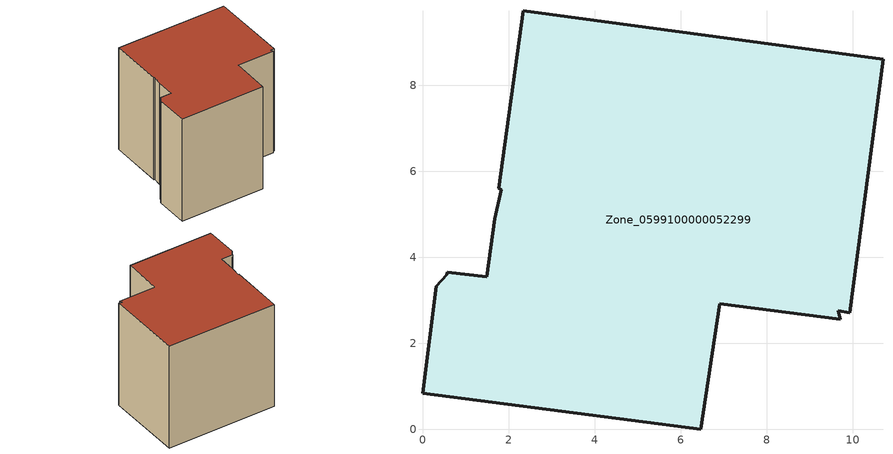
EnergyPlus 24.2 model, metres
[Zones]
Zone_0599100000052299
 floor ground (C_G): 1.77,5.6 2.34,9.73 10.71,8.6 9.93,2.71 9.67,2.76 9.72,2.56 6.91,2.92 6.47,0 0,0.84 0.33,3.33 0.57,3.59 0.58,3.65 1.49,3.54 1.68,4.89 1.83,5.57 z0
 wall outside (C_F): 0.33,3.33 0,0.84 6.47,0 6.91,2.92 9.72,2.56 9.67,2.76 9.93,2.71 10.71,8.6 2.34,9.73 1.77,5.6 1.83,5.57 1.68,4.89 1.49,3.54 0.58,3.65 0.57,3.59 0.33,3.33 z0:8.31
 roof outside (C_R): 2.34,9.73 1.77,5.6 1.83,5.57 1.68,4.89 1.49,3.54 0.58,3.65 0.57,3.59 0.33,3.33 0,0.84 6.47,0 6.91,2.92 9.72,2.56 9.67,2.76 9.93,2.71 10.71,8.6 z8.31
[BUILDING]
Pand.0599100000052299: North Axis=0; Terrain=City; Loads Convergence Tolerance Value=0.04; Temperature Convergence Tolerance Value=0.4; Solar Distribution=FullExterior; Maximum Number of Warmup Days=25; Minimum Number of Warmup Days=1
[Site:Location]
Rotterdam.The.Hague.AP_ZH_NLD Design_Conditions: Latitude=51.96; Longitude=4.45; Time Zone=1; Elevation=-4.5
[SITE:GROUNDTEMPERATURE:BUILDINGSURFACE]
18, 18, 18, 18, 18, 18, 18, 18, 18, 18, 18, 18
[MATERIAL] Thermal Absorptance=0.9; Solar Absorptance=0.7; Visible Absorptance=0.7
Name | Roughness | Thickness | Conductivity | Density | Specific Heat
G.TC.1946-1964 | MediumSmooth | 0.15 | 1 | 540 | 1210
F.TC.1946-1964 | Rough | 0.3 | 0.857143 | 1920 | 840
R.TC.1946-1964 | MediumRough | 0.2 | 0.235294 | 1500 | 1000
[CONSTRUCTION]
C_G: G.TC.1946-1964
C_F: F.TC.1946-1964
C_R: R.TC.1946-1964
[ZONE]
Zone_0599100000052299: Type=1; Multiplier=1; Ceiling Height=Autocalculate; Volume=Autocalculate; Floor Area=autocalculate; Part of Total Floor Area=Yes
[ZONEINFILTRATION:DESIGNFLOWRATE]
Infil_Zone_0599100000052299: Zone or ZoneList or Space or SpaceList=Zone_0599100000052299; Schedule=AlwaysOn; Design Flow Rate Calculation Method=Flow/Area; Flow Rate per Floor Area=0.003; Constant Term Coefficient=1; Temperature Term Coefficient=0; Velocity Term Coefficient=0; Velocity Squared Term Coefficient=0
[HVACTEMPLATE:ZONE:IDEALLOADSAIRSYSTEM]
Zone_0599100000052299: Maximum Heating Supply Air Temperature=50; Minimum Cooling Supply Air Temperature=13; Maximum Heating Supply Air Humidity Ratio=0.0156; Minimum Cooling Supply Air Humidity Ratio=0.0077; Heating Limit=NoLimit; Cooling Limit=NoLimit; Dehumidification Control Type=ConstantSensibleHeatRatio; Cooling Sensible Heat Ratio=0.7; Dehumidification Setpoint=60; Humidification Control Type=None; Humidification Setpoint=30; Outdoor Air Method=None; Outdoor Air Flow Rate per Person=0.00944; Outdoor Air Flow Rate per Zone Floor Area=0; Outdoor Air Flow Rate per Zone=0; Demand Controlled Ventilation Type=None; Outdoor Air Economizer Type=NoEconomizer; Heat Recovery Type=None; Sensible Heat Recovery Effectiveness=0.7; Latent Heat Recovery Effectiveness=0.65
[ZONECONTROL:THERMOSTAT]
ThermostatControl_Zone_0599100000052299: Zone or ZoneList=Zone_0599100000052299; Control Type Schedule=DualSetpointControlType; Control 1=Thermostat_Zone_0599100000052299; Temperature Difference Between Cutout And Setpoint=0
[THERMOSTATSETPOINT:DUALSETPOINT]
Thermostat_Zone_0599100000052299: Heating Setpoint Temperature Schedule=HeatingSetpoint_Zone_0599100000052299; Cooling Setpoint Temperature Schedule=CoolingSetpoint_Zone_0599100000052299
[SCHEDULE:COMPACT]
HeatingSetpoint_Zone_0599100000052299: Through: 12/31, For: AllDays, Until: 24:00, 21
CoolingSetpoint_Zone_0599100000052299: Through: 12/31, For: AllDays, Until: 24:00, 24
DualSetpointControlType: Through: 12/31, For: AllDays, Until: 24:00, 4
AlwaysOn: Through: 12/31, For: AllDays, Until: 24:00, 1
